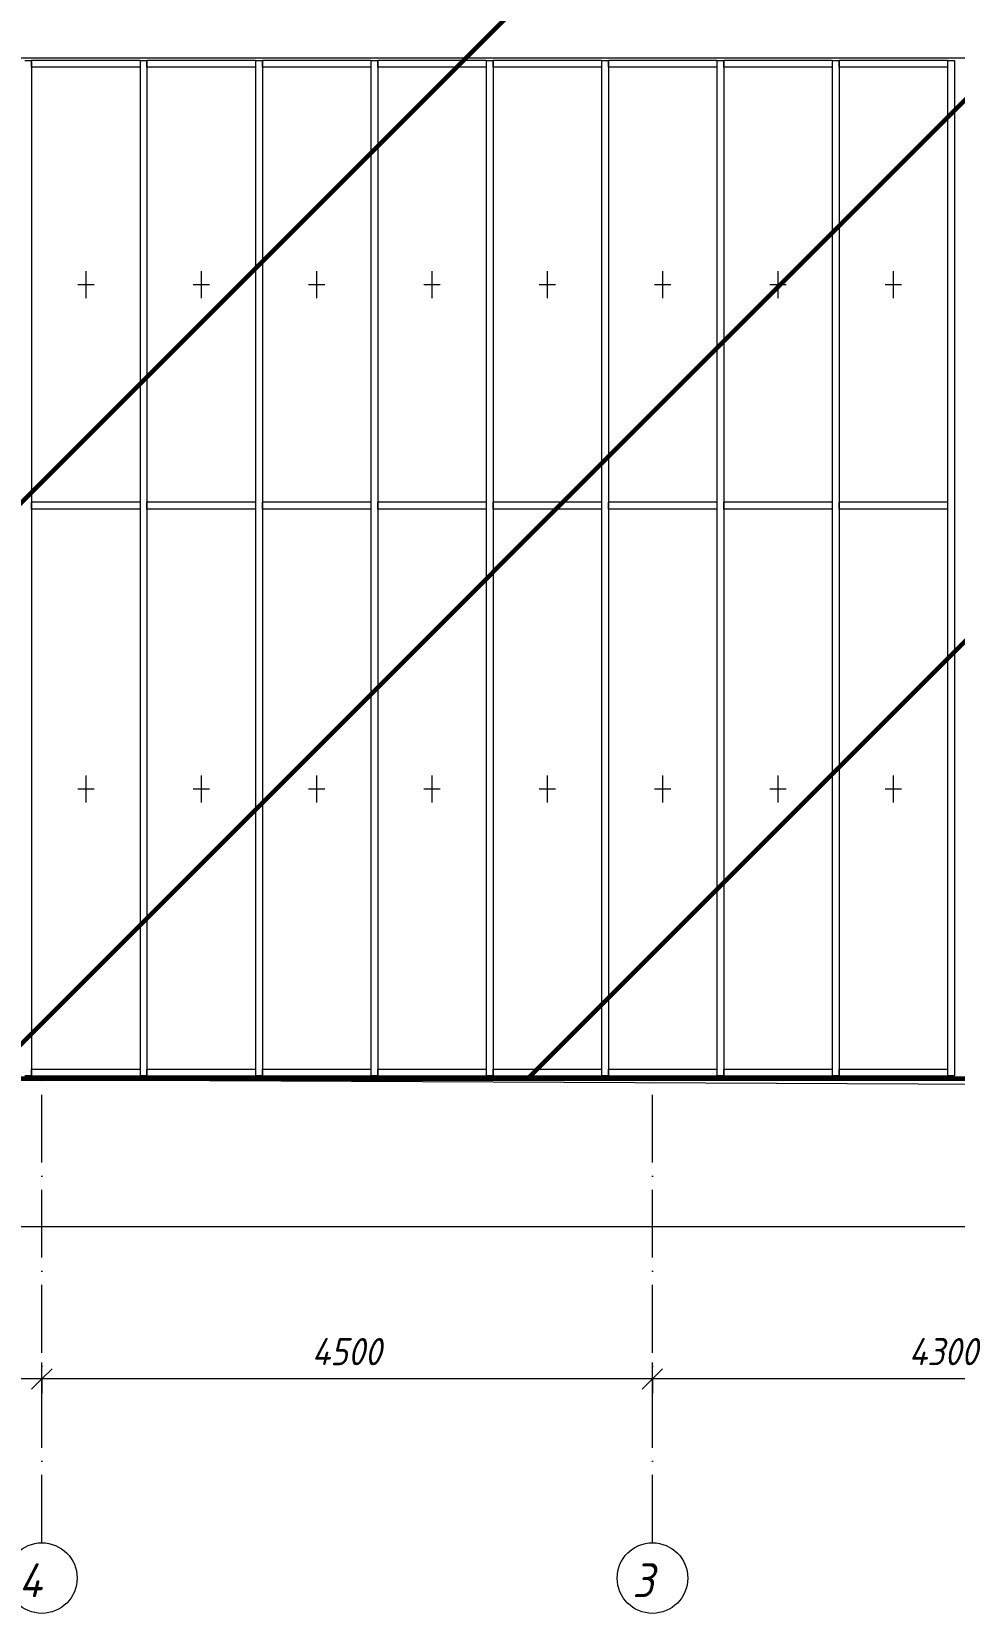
# Model space of a CAD drawing. Header units: millimetres. Extents: x 3914 to 443608, y -156176 to 78197.
# Drawn here: x 303341 to 310141, y -3960 to 7692 of the extents above; entities that cross this region are included whole.
import ezdxf

# ---------------------------------------------------------------- set-up
doc = ezdxf.new("R2010")
doc.units = ezdxf.units.MM
doc.linetypes.add('50_200_ШТРИХ_1Т_ш5_п1_п1_', pattern=[700, 500, -100, 0, -100])
doc.linetypes.add('Штриховая', pattern=[600, 400, -200])
for name, color, linetype, lineweight in [('0) клиннинг', 90, 'Continuous', 60), ('A-ANNO-DIMS', 7, 'Continuous', 9), ('A-DETL-2', 7, 'Continuous', 5), ('A-GLAZ-3', 7, 'Штриховая', 5), ('A-GLAZ-CWMG', 7, 'Continuous', 9), ('A-WALL', 7, 'Continuous', 5), ('Оси', 7, 'Continuous', 9), ('Оси-1', 7, '50_200_ШТРИХ_1Т_ш5_п1_п1_', 9)]:
    doc.layers.add(name, color=color, linetype=linetype, lineweight=lineweight)
doc.styles.add('ISOCPEUR_I_2', font='isocpeui.ttf', dxfattribs={"width": 0.9, "height": 250})
doc.styles.add('ISOCPEUR_I_3', font='isocpeui.ttf', dxfattribs={"width": 0.9, "height": 200})

msp = doc.modelspace()

# ---------------------------------------------------------------- hatches: boundary and pattern name
at = {"layer": '0) клиннинг'}
h = msp.add_hatch(dxfattribs=at)
h.set_pattern_fill('ANSI31', color=256, scale=888)
h.paths.add_polyline_path([(312065.9, 10529.7), (282065.4, 10529.7), (282065.4, -20), (312065.9, -20)])

# ---------------------------------------------------------------- linework, layer by layer
msp.add_lwpolyline([(282065.4, -20), (312065.9, -20), (312065.9, 10529.7), (282065.4, 10529.7)], close=True, dxfattribs=at)
at = {"layer": 'A-ANNO-DIMS'}
for p, q in [((315935.9, -1112.5), (190795.9, -1112.5)), ((303415.9, -2339.3), (303415.9, -2113.2)), ((303415.9, -2339.3), (303415.9, -2113.2)), ((307915.9, -2339.3), (307915.9, -2113.2)), ((307915.9, -2339.3), (307915.9, -2113.2)), ((303415.9, -2233.2), (301915.9, -2233.2)), ((307915.9, -2233.2), (303415.9, -2233.2)), ((303415.9, -2233.2), (303415.9, -2339.3)), ((303415.9, -2233.2), (303415.9, -2339.3)), ((312215.9, -2233.2), (307915.9, -2233.2)), ((307915.9, -2233.2), (307915.9, -2339.3)), ((307915.9, -2233.2), (307915.9, -2339.3))]:
    msp.add_line(p, q, dxfattribs=at)
at = {"layer": 'A-ANNO-DIMS', "lineweight": 20}
for p, q in [((303415.9, -2233.2), (303490.9, -2158.2)), ((303415.9, -2233.2), (303490.9, -2158.2)), ((307915.9, -2233.2), (307990.9, -2158.2)), ((307915.9, -2233.2), (307990.9, -2158.2)), ((303415.9, -2233.2), (303340.9, -2308.2)), ((303415.9, -2233.2), (303340.9, -2308.2)), ((307915.9, -2233.2), (307840.9, -2308.2)), ((307915.9, -2233.2), (307840.9, -2308.2))]:
    msp.add_line(p, q, dxfattribs=at)
at = {"layer": 'A-DETL-2'}
msp.add_line((311645.9, -70), (302545.6, -27.8), dxfattribs=at)
at = {"layer": 'A-GLAZ-3'}
for p, q in [((303800.7, 5827.5), (303680.7, 5827.5)), ((303740.7, 5927.5), (303740.7, 5727.5)), ((304650.8, 5827.5), (304530.8, 5827.5)), ((304590.8, 5927.5), (304590.8, 5727.5)), ((305500.9, 5827.5), (305380.9, 5827.5)), ((305440.9, 5927.5), (305440.9, 5727.5)), ((306350.9, 5827.5), (306230.9, 5827.5)), ((306290.9, 5927.5), (306290.9, 5727.5)), ((307200.9, 5827.5), (307080.9, 5827.5)), ((307140.9, 5927.5), (307140.9, 5727.5)), ((308050.9, 5827.5), (307930.9, 5827.5)), ((307990.9, 5927.5), (307990.9, 5727.5)), ((308900.9, 5827.5), (308780.9, 5827.5)), ((308840.9, 5927.5), (308840.9, 5727.5)), ((309750.9, 5827.5), (309630.9, 5827.5)), ((309690.9, 5927.5), (309690.9, 5727.5)), ((303800.7, 2112.5), (303680.7, 2112.5)), ((303740.7, 2212.5), (303740.7, 2012.5)), ((304650.8, 2112.5), (304530.8, 2112.5)), ((304590.8, 2212.5), (304590.8, 2012.5)), ((305500.9, 2112.5), (305380.9, 2112.5)), ((305440.9, 2212.5), (305440.9, 2012.5)), ((306350.9, 2112.5), (306230.9, 2112.5)), ((306290.9, 2212.5), (306290.9, 2012.5)), ((307200.9, 2112.5), (307080.9, 2112.5)), ((307140.9, 2212.5), (307140.9, 2012.5)), ((308050.9, 2112.5), (307930.9, 2112.5)), ((307990.9, 2212.5), (307990.9, 2012.5)), ((308900.9, 2112.5), (308780.9, 2112.5)), ((308840.9, 2212.5), (308840.9, 2012.5)), ((309750.9, 2112.5), (309630.9, 2112.5)), ((309690.9, 2212.5), (309690.9, 2012.5))]:
    msp.add_line(p, q, dxfattribs=at)
at = {"layer": 'A-GLAZ-CWMG'}
for p, q in [((303290.7, 7480), (303340.7, 7480)), ((303340.7, 7480), (303340.7, 4200)), ((303340.7, 7430), (303340.7, 7480)), ((304140.7, 7480), (303340.7, 7480)), ((304140.7, 7480), (304190.7, 7480)), ((304140.7, 7480), (304140.7, 4200)), ((304140.7, 7480), (304140.7, 7430)), ((304190.7, 7480), (304190.7, 4200)), ((304190.7, 7430), (304190.7, 7480)), ((304990.9, 7480), (304190.7, 7480)), ((304990.9, 7480), (305040.9, 7480)), ((304990.9, 7480), (304990.9, 4200)), ((304990.9, 7480), (304990.9, 7430)), ((305040.9, 7480), (305040.9, 4200)), ((305040.9, 7430), (305040.9, 7480)), ((305840.9, 7480), (305040.9, 7480)), ((305840.9, 7480), (305890.9, 7480)), ((305840.9, 7480), (305840.9, 4200)), ((305840.9, 7480), (305840.9, 7430)), ((305890.9, 7480), (305890.9, 4200)), ((305890.9, 7430), (305890.9, 7480)), ((306690.9, 7480), (305890.9, 7480)), ((306690.9, 7480), (306740.9, 7480)), ((306690.9, 7480), (306690.9, 4200)), ((306690.9, 7480), (306690.9, 7430)), ((306740.9, 7480), (306740.9, 4200)), ((306740.9, 7430), (306740.9, 7480)), ((307540.9, 7480), (306740.9, 7480)), ((307540.9, 7480), (307590.9, 7480)), ((307540.9, 7480), (307540.9, 4200)), ((307540.9, 7480), (307540.9, 7430)), ((307590.9, 7480), (307590.9, 4200)), ((307590.9, 7430), (307590.9, 7480)), ((308390.9, 7480), (307590.9, 7480)), ((308390.9, 7480), (308440.9, 7480)), ((308390.9, 7480), (308390.9, 4200)), ((308390.9, 7480), (308390.9, 7430)), ((308440.9, 7480), (308440.9, 4200)), ((308440.9, 7430), (308440.9, 7480)), ((309240.9, 7480), (308440.9, 7480)), ((309240.9, 7480), (309290.9, 7480)), ((309240.9, 7480), (309240.9, 4200)), ((309240.9, 7480), (309240.9, 7430)), ((309290.9, 7480), (309290.9, 4200)), ((309290.9, 7430), (309290.9, 7480)), ((310090.9, 7480), (309290.9, 7480)), ((310090.9, 7480), (310140.9, 7480)), ((310090.9, 7480), (310090.9, 4200)), ((310090.9, 7480), (310090.9, 7430)), ((310140.9, 7480), (310140.9, 4200)), ((304140.7, 7430), (303340.7, 7430)), ((304990.9, 7430), (304190.7, 7430)), ((305840.9, 7430), (305040.9, 7430)), ((306690.9, 7430), (305890.9, 7430)), ((307540.9, 7430), (306740.9, 7430)), ((308390.9, 7430), (307590.9, 7430)), ((309240.9, 7430), (308440.9, 7430)), ((310090.9, 7430), (309290.9, 7430)), ((303340.7, 4175), (303340.7, 4225)), ((304140.7, 4225), (303340.7, 4225)), ((303340.7, 4200), (303340.7, 0)), ((304140.7, 4225), (304140.7, 4175)), ((304140.7, 4200), (304140.7, 0)), ((304190.7, 4175), (304190.7, 4225)), ((304990.9, 4225), (304190.7, 4225)), ((304190.7, 4200), (304190.7, 0)), ((304990.9, 4225), (304990.9, 4175)), ((304990.9, 4200), (304990.9, 0)), ((305040.9, 4175), (305040.9, 4225)), ((305840.9, 4225), (305040.9, 4225)), ((305040.9, 4200), (305040.9, 0)), ((305840.9, 4225), (305840.9, 4175)), ((305840.9, 4200), (305840.9, 0)), ((305890.9, 4175), (305890.9, 4225)), ((306690.9, 4225), (305890.9, 4225)), ((305890.9, 4200), (305890.9, 0)), ((306690.9, 4225), (306690.9, 4175)), ((306690.9, 4200), (306690.9, 0)), ((306740.9, 4175), (306740.9, 4225)), ((307540.9, 4225), (306740.9, 4225)), ((306740.9, 4200), (306740.9, 0)), ((307540.9, 4225), (307540.9, 4175)), ((307540.9, 4200), (307540.9, 0)), ((307590.9, 4175), (307590.9, 4225)), ((308390.9, 4225), (307590.9, 4225)), ((307590.9, 4200), (307590.9, 0)), ((308390.9, 4225), (308390.9, 4175)), ((308390.9, 4200), (308390.9, 0)), ((308440.9, 4175), (308440.9, 4225)), ((309240.9, 4225), (308440.9, 4225)), ((308440.9, 4200), (308440.9, 0)), ((309240.9, 4225), (309240.9, 4175)), ((309240.9, 4200), (309240.9, 0)), ((309290.9, 4175), (309290.9, 4225)), ((310090.9, 4225), (309290.9, 4225)), ((309290.9, 4200), (309290.9, 0)), ((310090.9, 4225), (310090.9, 4175)), ((310090.9, 4200), (310090.9, 0)), ((310140.9, 4200), (310140.9, 0)), ((304140.7, 4175), (303340.7, 4175)), ((304990.9, 4175), (304190.7, 4175)), ((305840.9, 4175), (305040.9, 4175)), ((306690.9, 4175), (305890.9, 4175)), ((307540.9, 4175), (306740.9, 4175)), ((308390.9, 4175), (307590.9, 4175)), ((309240.9, 4175), (308440.9, 4175)), ((310090.9, 4175), (309290.9, 4175)), ((303340.7, 0), (303290.7, 0)), ((303340.7, 0), (303340.7, 50)), ((303340.7, 50), (304140.7, 50)), ((303340.7, 0), (304140.7, 0)), ((304140.7, 50), (304140.7, 0)), ((304190.7, 0), (304140.7, 0)), ((304190.7, 0), (304190.7, 50)), ((304190.7, 50), (304990.9, 50)), ((304190.7, 0), (304990.9, 0)), ((304990.9, 50), (304990.9, 0)), ((305040.9, 0), (304990.9, 0)), ((305040.9, 0), (305040.9, 50)), ((305040.9, 50), (305840.9, 50)), ((305040.9, 0), (305840.9, 0)), ((305840.9, 50), (305840.9, 0)), ((305890.9, 0), (305840.9, 0)), ((305890.9, 0), (305890.9, 50)), ((305890.9, 50), (306690.9, 50)), ((305890.9, 0), (306690.9, 0)), ((306690.9, 50), (306690.9, 0)), ((306740.9, 0), (306690.9, 0)), ((306740.9, 0), (306740.9, 50)), ((306740.9, 50), (307540.9, 50)), ((306740.9, 0), (307540.9, 0)), ((307540.9, 50), (307540.9, 0)), ((307590.9, 0), (307540.9, 0)), ((307590.9, 0), (307590.9, 50)), ((307590.9, 50), (308390.9, 50)), ((307590.9, 0), (308390.9, 0)), ((308390.9, 50), (308390.9, 0)), ((308440.9, 0), (308390.9, 0)), ((308440.9, 0), (308440.9, 50)), ((308440.9, 50), (309240.9, 50)), ((308440.9, 0), (309240.9, 0)), ((309240.9, 50), (309240.9, 0)), ((309290.9, 0), (309240.9, 0)), ((309290.9, 0), (309290.9, 50)), ((309290.9, 50), (310090.9, 50)), ((309290.9, 0), (310090.9, 0)), ((310090.9, 50), (310090.9, 0)), ((310140.9, 0), (310090.9, 0))]:
    msp.add_line(p, q, dxfattribs=at)
at = {"layer": 'A-WALL'}
msp.add_line((302465.7, 7500), (318285.9, 7500), dxfattribs=at)
at = {"layer": 'Оси'}
for centre in [(303415.9, -3700), (307915.9, -3700)]:
    msp.add_circle(centre, 260, dxfattribs=at)
at = {"layer": 'Оси-1'}
for p, q in [((303415.9, -3440), (303415.9, 0)), ((307915.9, -3440), (307915.9, 0))]:
    msp.add_line(p, q, dxfattribs=at)

# ---------------------------------------------------------------- texts
at = {"layer": 'Оси', "style": 'ISOCPEUR_I_2', "width": 0.9}
for s, p in [('4', (303246.4, -3841.2)), ('3', (307767.5, -3841.2))]:
    msp.add_text(s, height=250, dxfattribs=at).set_placement(p)

# ---------------------------------------------------------------- next in the draw order: texts
at = {"layer": 'A-ANNO-DIMS', "char_height": 200, "width": 625.17, "attachment_point": 1, "line_spacing_factor": 1.149209, "style": 'ISOCPEUR_I_3', "bg_fill": 3, "box_fill_scale": 1.25, "bg_fill_color": 256, "bg_fill_true_color": 13158600, "bg_fill_transparency": 0}
for s, insert in [('4500', (305405.4, -1931.9)), ('4300', (309805.4, -1931.9))]:
    msp.add_mtext(s, dxfattribs=dict(at, insert=insert))

doc.saveas('drawing.dxf')
